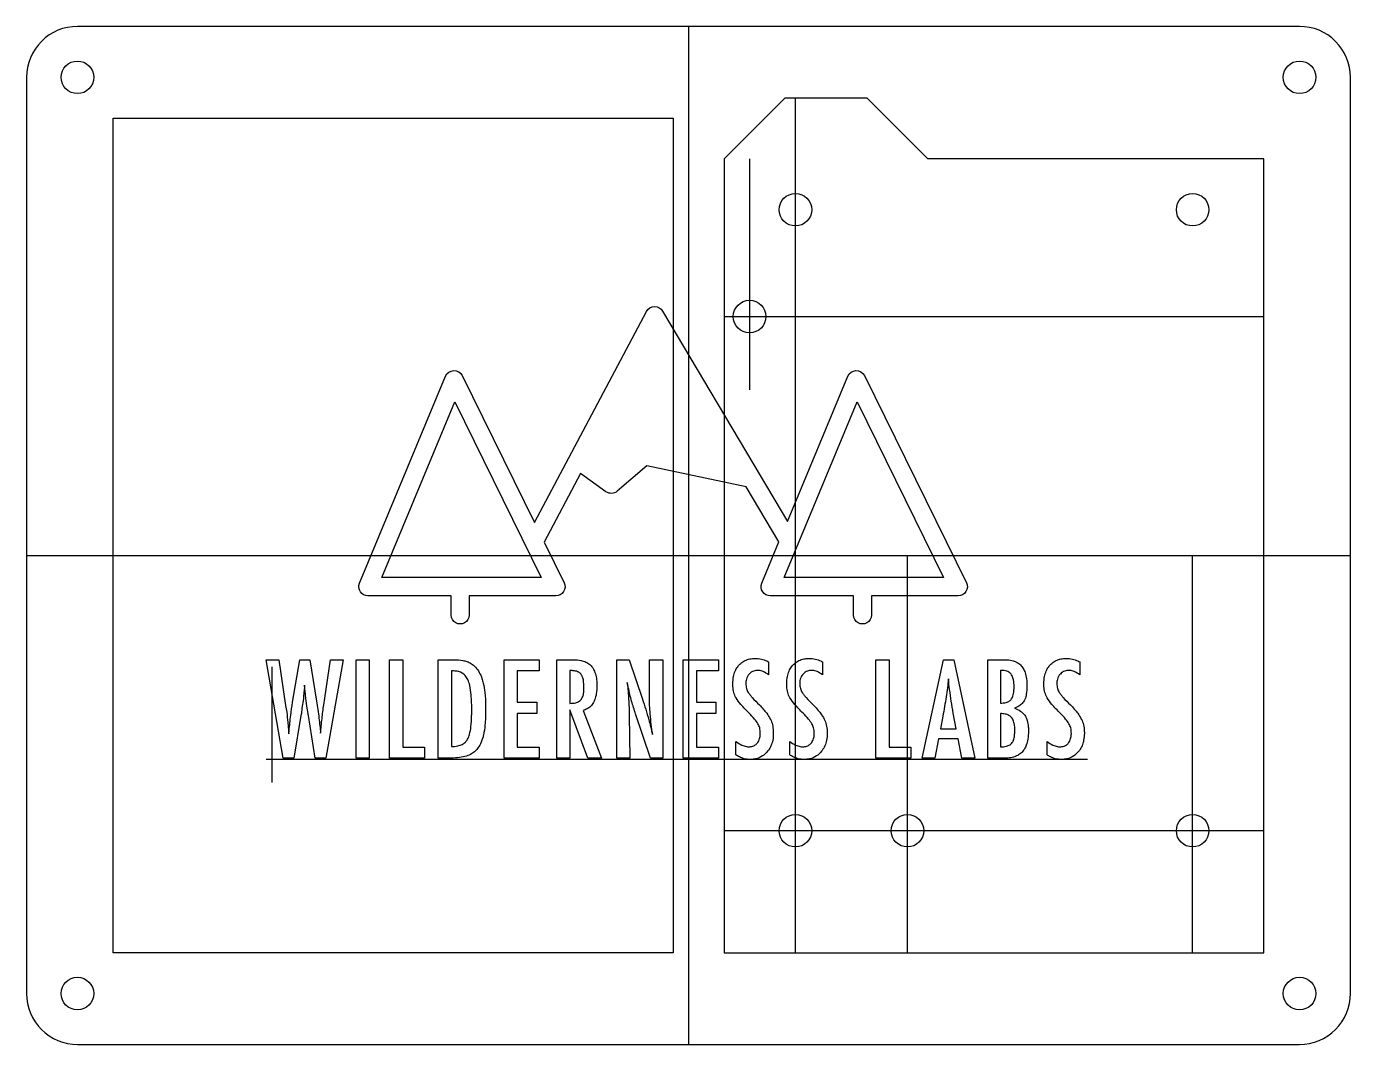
# Model space of a CAD drawing. Header units: millimetres. Extents: x 101 to 231, y 23 to 123.
import ezdxf

# ---------------------------------------------------------------- set-up
doc = ezdxf.new("R2010")
doc.units = ezdxf.units.MM
doc.header["$MEASUREMENT"] = 0
for name, color, linetype in [('Breadboard', 54, 'Continuous'), ('Constructino', 4, 'Continuous'), ('Etch', 3, 'Continuous'), ('Netduino', 150, 'Continuous'), ('Wood Base', 40, 'Continuous')]:
    doc.layers.add(name, color=color, linetype=linetype)

msp = doc.modelspace()

# ---------------------------------------------------------------- linework, layer by layer
at = {"layer": 'Breadboard'}
msp.add_lwpolyline([(164.69, 31.79), (109.69, 31.79), (109.69, 113.79), (164.69, 113.79)], close=True, dxfattribs=at)
at = {"layer": 'Constructino'}
for p, q in [((166.19, 122.79), (166.19, 22.79)), ((176.69, 31.79), (176.69, 115.79)), ((172.19, 109.79), (172.19, 87.1)), ((169.69, 94.29), (222.69, 94.29)), ((231.19, 70.79), (101.19, 70.79)), ((187.69, 31.79), (187.69, 70.79)), ((215.69, 31.79), (215.69, 70.79)), ((125.27, 59.89), (125.27, 48.51)), ((205.37, 50.79), (124.71, 50.79)), ((222.69, 43.79), (169.69, 43.79))]:
    msp.add_line(p, q, dxfattribs=at)
at = {"layer": 'Etch'}
for points in [[(142.9, 64.97), (142.9, 66.86), (134.72, 66.86, -0.534881), (133.89, 68.1), (142.34, 88.43, -0.644652), (143.97, 88.49), (151.08, 74.05), (162.07, 94.8, -0.599783), (163.65, 94.81), (175.91, 74.16), (181.84, 88.43, -0.644652), (183.47, 88.49), (193.48, 68.15, -0.555465), (192.67, 66.86), (184.15, 66.86), (184.15, 64.97, -1.000005), (182.4, 64.97), (182.4, 66.86), (174.22, 66.86, -0.534881), (173.39, 68.1), (175.07, 72.16), (171.86, 77.57), (162.1, 79.64), (159.2, 77.14, -0.345388), (158.09, 77.09), (155.6, 78.87), (152.02, 72.14), (153.98, 68.15, -0.555465), (153.17, 66.86), (144.65, 66.86), (144.65, 64.97, -1.000005)], [(124.71, 60.58), (125.97, 60.58), (126.63, 56.09), (126.74, 55.43, -0.013652), (126.85, 54.44), (126.92, 53.62, -0.018712), (126.93, 53.51), (126.95, 53.3), (126.98, 53.62, -0.007784), (127.14, 55.13, -0.012037), (127.32, 56.4), (128.02, 60.58), (129.02, 60.58), (129.67, 56.52, -0.008286), (129.91, 54.84, -0.009117), (130.07, 53.37, -0.007211), (130.21, 54.8, -0.004589), (130.38, 56.15), (130.47, 56.8), (131.03, 60.58), (132.28, 60.58), (130.57, 50.91), (129.55, 50.91), (128.87, 55.09, -0.011193), (128.84, 55.29), (128.76, 55.81), (128.63, 56.78), (128.59, 57.12, -0.007228), (128.53, 57.69), (128.5, 58.09), (128.48, 57.84), (128.46, 57.66), (128.4, 57.02), (128.38, 56.74), (128.24, 55.81), (128.18, 55.31), (128.14, 55.09), (127.43, 50.91), (126.38, 50.91)], [(141.6, 60.58), (143.21, 60.58, -0.04119), (144.03, 60.51, -0.034999), (144.44, 60.41, -0.068372), (144.88, 60.19, -0.058818), (145.26, 59.87, -0.001771), (145.27, 59.86, -0.05436), (145.64, 59.34, -0.045983), (145.91, 58.75, -0.026519), (146.04, 58.29, -0.036051), (146.2, 57.36, -0.022982), (146.27, 56.04, -0.004815), (146.27, 55.62, -0.02365), (146.21, 54.17, -0.029104), (146.06, 53.18, -0.006658), (146.02, 53.02, -0.047386), (145.77, 52.33, -0.052262), (145.47, 51.85, -0.046523), (145.19, 51.55, -0.070306), (144.78, 51.28, -0.05199), (144.24, 51.08, -0.039002), (143.52, 50.96, -0.02728), (142.66, 50.91), (141.6, 50.91)], [(153.25, 60.58), (154.96, 60.58, -0.048724), (155.64, 60.52, -0.057728), (156.12, 60.36, -0.066393), (156.48, 60.13, -0.015757), (156.55, 60.07, -0.06695), (156.85, 59.67, -0.055522), (157.05, 59.21, -0.047667), (157.17, 58.62, -0.030367), (157.2, 58.06, -0.04155), (157.14, 57.24, -0.048137), (156.98, 56.67, -0.033332), (156.86, 56.39, -0.068453), (156.57, 56, -0.070752), (156.25, 55.76, -0.07013), (155.86, 55.61), (157.64, 50.91), (156.32, 50.91), (154.55, 55.65), (154.55, 50.91), (153.25, 50.91)], [(159.16, 60.58), (160.37, 60.58), (161.67, 56.72, -0.016041), (162.29, 54.7, -0.009931), (162.66, 53.24, -0.013568), (162.43, 55.26, -0.02015), (162.36, 56.97), (162.36, 60.58), (163.67, 60.58), (163.67, 50.91), (162.45, 50.91), (160.99, 55.26, -0.011554), (160.61, 56.51, -0.015442), (160.28, 57.85, 0.017121), (160.24, 58.06), (160.17, 58.35), (160.2, 58.07), (160.22, 57.87), (160.29, 56.89), (160.36, 55.7), (160.37, 55.45), (160.37, 55.13), (160.44, 50.91), (159.16, 50.91)], [(174.06, 60.38), (174.06, 59.11, 0.054775), (173.52, 59.42, 0.068231), (173.11, 59.53, 0.027269), (172.99, 59.53, 0.08361), (172.59, 59.47, 0.125303), (172.16, 59.18, 0.003164), (172.15, 59.17, 0.128662), (171.87, 58.66, 0.066384), (171.82, 58.25, 0.068295), (171.89, 57.75, 0.071916), (172.05, 57.38, 0.028251), (172.23, 57.14, 0.013677), (172.44, 56.88, 0.014711), (173.15, 56.14, -0.031276), (173.87, 55.32, -0.042282), (174.22, 54.76, -0.001977), (174.23, 54.74, -0.059797), (174.43, 54.2, -0.046912), (174.51, 53.58, -0.012642), (174.52, 53.35, -0.04947), (174.46, 52.67, -0.050799), (174.29, 52.14, -0.054787), (174.03, 51.68, -0.022637), (173.89, 51.5, -0.063343), (173.47, 51.14, -0.094336), (172.78, 50.85, -0.054532), (172.27, 50.79, -0.057255), (171.66, 50.86, -0.058808), (171.19, 51.04, -0.048043), (170.85, 51.25), (170.85, 52.54, 0.04981), (171.42, 52.2, 0.060709), (171.87, 52.05, 0.0427), (172.11, 52.03, 0.082712), (172.52, 52.1, 0.087701), (172.82, 52.26, 0.044564), (172.94, 52.39, 0.087293), (173.14, 52.73, 0.06973), (173.23, 53.15, 0.022615), (173.24, 53.35, 0.063427), (173.18, 53.88, 0.062039), (173.01, 54.29, 0.038397), (172.68, 54.75, 0.025055), (172.15, 55.33, -0.018613), (171.33, 56.2, -0.044449), (170.86, 56.83, -0.002719), (170.85, 56.85, -0.061783), (170.65, 57.36, -0.04861), (170.55, 57.95, -0.017002), (170.55, 58.24, -0.047615), (170.61, 58.94, -0.052029), (170.77, 59.46, -0.057758), (171.02, 59.9, -0.021572), (171.13, 60.04, -0.067165), (171.53, 60.39, -0.063995), (171.97, 60.59, -0.058183), (172.47, 60.7, -0.023369), (172.73, 60.71, -0.055447), (173.35, 60.64, -0.050522), (173.89, 60.46, -0.015214)], [(179.35, 60.38), (179.35, 59.11, 0.054775), (178.81, 59.42, 0.068231), (178.4, 59.53, 0.027269), (178.28, 59.53, 0.08361), (177.88, 59.47, 0.125307), (177.45, 59.18, 0.003164), (177.44, 59.17, 0.128662), (177.16, 58.66, 0.066384), (177.11, 58.25, 0.068295), (177.18, 57.75, 0.071916), (177.35, 57.38, 0.028251), (177.52, 57.14, 0.013677), (177.74, 56.88, 0.014711), (178.44, 56.14, -0.031263), (179.16, 55.32, -0.042283), (179.52, 54.76, -0.001978), (179.52, 54.74, -0.059797), (179.72, 54.2, -0.046912), (179.81, 53.58, -0.012642), (179.81, 53.35, -0.049471), (179.75, 52.67, -0.050803), (179.58, 52.14, -0.054791), (179.32, 51.68, -0.022639), (179.18, 51.5, -0.06335), (178.76, 51.14, -0.094341), (178.07, 50.85, -0.054533), (177.56, 50.79, -0.057255), (176.96, 50.86, -0.058808), (176.48, 51.04, -0.048043), (176.14, 51.25), (176.14, 52.54, 0.049808), (176.71, 52.2, 0.060708), (177.17, 52.05, 0.042702), (177.4, 52.03, 0.082708), (177.82, 52.1, 0.087703), (178.11, 52.26, 0.044564), (178.23, 52.39, 0.087293), (178.43, 52.73, 0.06973), (178.53, 53.15, 0.022615), (178.54, 53.35, 0.063427), (178.47, 53.88, 0.062039), (178.3, 54.29, 0.038364), (177.97, 54.75, 0.025055), (177.44, 55.33, -0.018613), (176.62, 56.2, -0.044449), (176.15, 56.83, -0.002719), (176.14, 56.85, -0.061783), (175.94, 57.36, -0.04861), (175.85, 57.95, -0.017002), (175.84, 58.24, -0.047615), (175.9, 58.94, -0.052029), (176.06, 59.46, -0.057758), (176.31, 59.9, -0.021572), (176.43, 60.04, -0.067176), (176.83, 60.39, -0.063998), (177.26, 60.59, -0.058181), (177.76, 60.7, -0.023368), (178.02, 60.71, -0.055447), (178.64, 60.64, -0.050522), (179.18, 60.46, -0.015214)], [(195.59, 60.58), (197.35, 60.58, -0.055237), (197.95, 60.51, -0.059448), (198.38, 60.36, -0.063017), (198.71, 60.14, -0.062694), (198.98, 59.83, -0.058635), (199.2, 59.42, -0.049502), (199.35, 58.88, -0.04092), (199.42, 58.16, -0.006861), (199.42, 58.01, -0.040623), (199.36, 57.18, -0.054913), (199.22, 56.68, -0.027668), (199.15, 56.55, -0.081127), (198.89, 56.22, -0.065812), (198.52, 55.96, -0.034709), (198.2, 55.83, -0.052465), (198.78, 55.53, -0.062109), (199.13, 55.22, -0.045515), (199.27, 55.03, -0.071729), (199.45, 54.6, -0.049784), (199.55, 54, -0.020217), (199.57, 53.57, -0.040361), (199.51, 52.77, -0.046669), (199.36, 52.2, -0.052346), (199.15, 51.78, -0.060684), (198.87, 51.44, -0.063012), (198.51, 51.19, -0.057885), (198.09, 51.01, -0.051158), (197.56, 50.92, -0.019413), (197.29, 50.91), (195.59, 50.91)], [(204.6, 60.38), (204.6, 59.11, 0.05478), (204.06, 59.42, 0.068227), (203.65, 59.53, 0.027269), (203.53, 59.53, 0.083614), (203.13, 59.47, 0.125304), (202.7, 59.18, 0.003164), (202.69, 59.17, 0.128662), (202.41, 58.66, 0.066384), (202.36, 58.25, 0.068295), (202.43, 57.75, 0.071916), (202.59, 57.38, 0.028241), (202.77, 57.14, 0.013661), (202.98, 56.88, 0.014688), (203.69, 56.14, -0.031272), (204.41, 55.32, -0.042299), (204.76, 54.76, -0.001979), (204.77, 54.74, -0.059787), (204.97, 54.2, -0.046916), (205.05, 53.58, -0.012647), (205.06, 53.35, -0.049471), (204.99, 52.67, -0.050803), (204.83, 52.14, -0.054791), (204.57, 51.68, -0.022639), (204.43, 51.5, -0.06334), (204.01, 51.14, -0.094339), (203.32, 50.85, -0.054533), (202.81, 50.79, -0.057255), (202.2, 50.86, -0.058808), (201.73, 51.04, -0.048043), (201.39, 51.25), (201.39, 52.54, 0.049813), (201.96, 52.2, 0.060705), (202.41, 52.05, 0.042701), (202.65, 52.03, 0.082708), (203.06, 52.1, 0.087703), (203.36, 52.26, 0.044564), (203.48, 52.39, 0.087307), (203.68, 52.73, 0.069725), (203.77, 53.15, 0.022608), (203.78, 53.35, 0.063412), (203.72, 53.88, 0.062052), (203.55, 54.29, 0.038312), (203.22, 54.75, 0.025023), (202.69, 55.33, -0.018632), (201.87, 56.2, -0.044423), (201.4, 56.83, -0.002715), (201.39, 56.85, -0.061794), (201.19, 57.36, -0.048607), (201.09, 57.95, -0.016997), (201.08, 58.24, -0.047615), (201.15, 58.94, -0.052029), (201.31, 59.46, -0.057758), (201.56, 59.9, -0.021572), (201.67, 60.04, -0.067176), (202.07, 60.39, -0.063997), (202.51, 60.59, -0.058182), (203.01, 60.7, -0.023369), (203.27, 60.71, -0.055447), (203.89, 60.64, -0.050517), (204.43, 60.46, -0.015211)], [(142.91, 52.05, 0.053127), (143.54, 52.12, 0.062536), (143.97, 52.27, 0.07342), (144.28, 52.49, 0.07245), (144.5, 52.77, 0.064383), (144.69, 53.25, 0.039663), (144.83, 53.99, 0.026188), (144.9, 55.1, 0.00615), (144.91, 55.57, 0.022077), (144.85, 57.13, 0.030656), (144.71, 58.06, 0.047046), (144.52, 58.63, 0.001836), (144.52, 58.64, 0.073117), (144.27, 59.02, 0.149681), (143.6, 59.42, 0.061647), (143.12, 59.48, 0.004964), (143.07, 59.48), (142.91, 59.48)], [(154.55, 56.3, 0.061921), (155.12, 56.36, 0.076689), (155.45, 56.51, 0.065149), (155.62, 56.65, 0.093842), (155.8, 56.96, 0.064488), (155.91, 57.41, 0.03091), (155.93, 57.83, 0.045612), (155.87, 58.58, 0.001991), (155.87, 58.6, 0.0736), (155.71, 59.03, 0.026121), (155.66, 59.12, 0.101865), (155.41, 59.35, 0.03784), (155.3, 59.41, 0.084944), (154.9, 59.5, 0.017403), (154.77, 59.51), (154.55, 59.51)], [(192.47, 53.8), (192.18, 55.34, -0.014698), (191.83, 57.66, -0.005441), (191.71, 58.7, -0.013234), (191.49, 56.94, -0.008038), (191.16, 55.04), (190.93, 53.8)], [(196.81, 56.32, 0.062578), (197.38, 56.39, 0.07951), (197.71, 56.53, 0.068644), (197.86, 56.67, 0.09174), (198.04, 57.01, 0.058417), (198.14, 57.51, 0.0254), (198.16, 57.97, 0.051647), (198.1, 58.62, 0.063546), (197.96, 59.01, 0.084005), (197.75, 59.28, 0.134542), (197.33, 59.5, 0.057061), (197.03, 59.53), (196.88, 59.53), (196.81, 59.53)], [(196.81, 52.03, 0.058321), (197.41, 52.09, 0.075901), (197.76, 52.23, 0.068588), (197.92, 52.37, 0.097713), (198.1, 52.68, 0.061957), (198.2, 53.14, 0.030474), (198.23, 53.62, 0.047592), (198.17, 54.32, 0.066352), (198.02, 54.74, 0.056207), (197.91, 54.91, 0.099392), (197.64, 55.12, 0.077001), (197.28, 55.25, 0.050528), (196.81, 55.29)]]:
    msp.add_lwpolyline(points, format="xyb", close=True, dxfattribs=at)
for points in [[(143.24, 85.91), (151.73, 68.66), (136.07, 68.66)], [(182.74, 85.91), (191.23, 68.66), (175.57, 68.66)], [(133.55, 60.58), (134.85, 60.58), (134.85, 50.91), (133.55, 50.91)], [(136.85, 60.58), (138.15, 60.58), (138.15, 52.01), (140.28, 52.01), (140.28, 50.91), (136.85, 50.91)], [(148.08, 60.58), (151.54, 60.58), (151.54, 59.48), (149.38, 59.48), (149.38, 56.42), (151.3, 56.42), (151.3, 55.31), (149.38, 55.31), (149.38, 52.01), (151.54, 52.01), (151.54, 50.91), (148.08, 50.91)], [(165.67, 60.58), (169.13, 60.58), (169.13, 59.48), (166.97, 59.48), (166.97, 56.42), (168.88, 56.42), (168.88, 55.31), (166.97, 55.31), (166.97, 52.01), (169.13, 52.01), (169.13, 50.91), (165.67, 50.91)], [(184.58, 60.58), (185.88, 60.58), (185.88, 52.01), (188.01, 52.01), (188.01, 50.91), (184.58, 50.91)], [(191.23, 60.58), (192.24, 60.58), (194.31, 50.91), (193.02, 50.91), (192.66, 52.8), (190.74, 52.8), (190.38, 50.91), (189.12, 50.91)]]:
    msp.add_lwpolyline(points, close=True, dxfattribs=at)
at = {"layer": 'Netduino'}
for p, q in [((169.69, 109.79), (175.69, 115.79)), ((175.69, 115.79), (183.69, 115.79)), ((189.69, 109.79), (183.69, 115.79))]:
    msp.add_line(p, q, dxfattribs=at)
msp.add_lwpolyline([(169.69, 109.79), (169.69, 31.79), (222.69, 31.79), (222.69, 109.79), (189.69, 109.79)], dxfattribs=at)
at = {"layer": 'Wood Base'}
msp.add_lwpolyline([(231.19, 27.79), (231.19, 117.79, 0.414214), (226.19, 122.79), (106.19, 122.79, 0.414214), (101.19, 117.79), (101.19, 27.79, 0.414214), (106.19, 22.79), (226.19, 22.79, 0.414214)], format="xyb", close=True, dxfattribs=at)
for centre in [(106.19, 117.79), (226.19, 117.79), (176.69, 104.79), (215.69, 104.79), (172.19, 94.29), (172.19, 94.29), (176.69, 43.79), (187.69, 43.79), (215.69, 43.79), (106.19, 27.79), (226.19, 27.79)]:
    msp.add_circle(centre, 1.6, dxfattribs=at)

doc.saveas('drawing.dxf')
